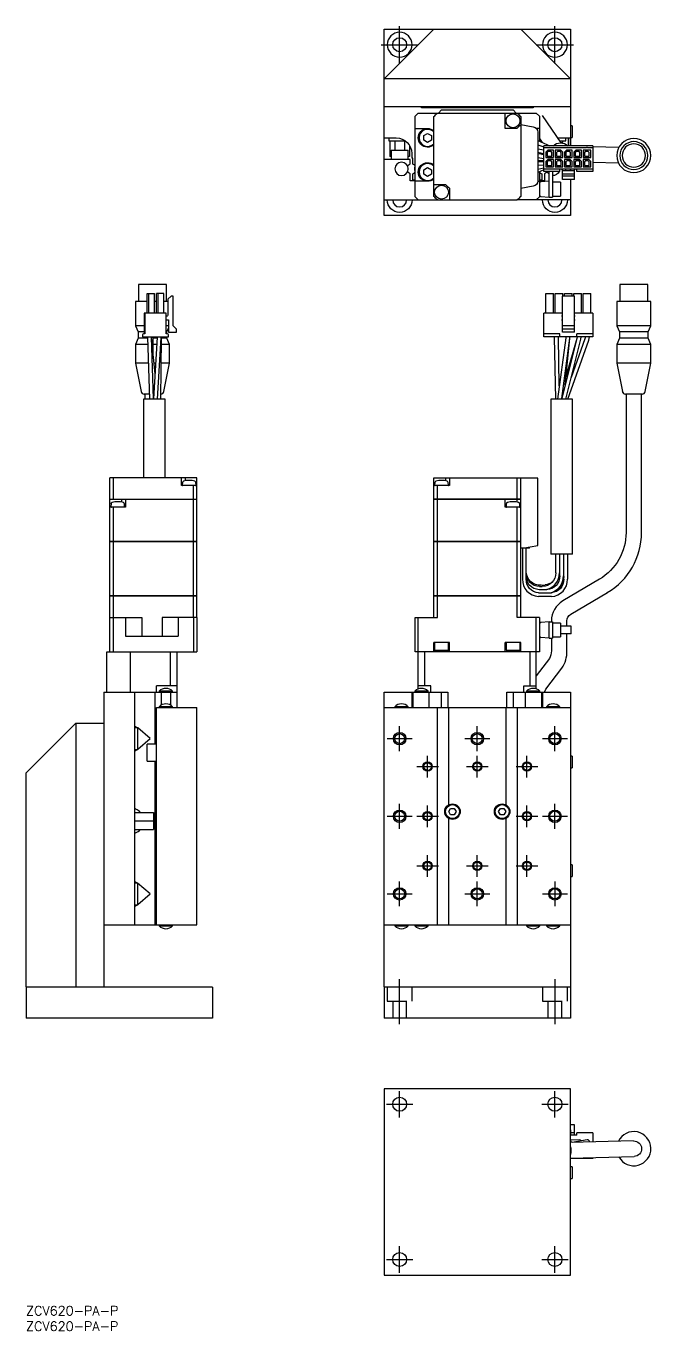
# Model space of a CAD drawing. Extents: x 0 to 467, y -8 to 412.
# Drawn here: x 0 to 201.2, y -8 to 412.3 of the extents above; entities that cross this region are included whole.
import ezdxf

# ---------------------------------------------------------------- set-up
doc = ezdxf.new("R2010")
doc.units = 0
doc.header["$LTSCALE"] = 0.5
doc.linetypes.add('CENTER', pattern=[50.8, 31.75, -6.35, 6.35, -6.35])
doc.linetypes.add('DASHED', pattern=[19.05, 12.7, -6.35])
for name, color, linetype in [('MSM_CENTER', 1, 'CENTER'), ('MSM_CONTINUOUS', 7, 'CONTINUOUS'), ('MSM_DASHED', 4, 'DASHED'), ('MSM_NARROW', 5, 'CONTINUOUS'), ('MSM_PART_NUMBER', 7, 'CONTINUOUS')]:
    doc.layers.add(name, color=color, linetype=linetype)
doc.styles.get("Standard").update_dxf_attribs({"font": 'txt.shx', "height": 3, "bigfont": 'bigfont.shx'})

# ---------------------------------------------------------------- blocks, each defined once
blk = doc.blocks.new('*U2')
at = {"layer": 'MSM_PART_NUMBER'}
blk.add_text('ZCV620-PA-P', height=3, dxfattribs=at).set_placement((0, -3))
blk = doc.blocks.new('*U3')
at = {"layer": 'MSM_PART_NUMBER'}
blk.add_text('ZCV620-PA-P', height=3, dxfattribs=at).set_placement((0, -8))

msp = doc.modelspace()

# ---------------------------------------------------------------- linework, layer by layer
at = {"layer": 'MSM_CENTER'}
for p, q in [((120.28, 400.28), (120.28, 412.28)), ((170.28, 400.28), (170.28, 412.28)), ((114.28, 406.28), (126.28, 406.28)), ((164.28, 406.28), (176.28, 406.28)), ((120.28, 178.76), (120.28, 186.76)), ((145.28, 178.76), (145.28, 186.76)), ((170.28, 178.76), (170.28, 186.76)), ((116.28, 182.76), (124.28, 182.76)), ((141.28, 182.76), (149.28, 182.76)), ((166.28, 182.76), (174.28, 182.76)), ((129.28, 170.26), (129.28, 177.26)), ((145.28, 170.26), (145.28, 177.26)), ((161.28, 170.26), (161.28, 177.26)), ((125.78, 173.76), (132.78, 173.76)), ((141.78, 173.76), (148.78, 173.76)), ((157.78, 173.76), (164.78, 173.76)), ((120.28, 153.76), (120.28, 161.76)), ((129.28, 154.26), (129.28, 161.26)), ((161.28, 154.26), (161.28, 161.26)), ((170.28, 153.76), (170.28, 161.76)), ((116.28, 157.76), (124.28, 157.76)), ((125.78, 157.76), (132.78, 157.76)), ((157.78, 157.76), (164.78, 157.76)), ((166.28, 157.76), (174.28, 157.76)), ((129.28, 138.26), (129.28, 145.26)), ((145.28, 138.26), (145.28, 145.26)), ((161.28, 138.26), (161.28, 145.26)), ((125.78, 141.76), (132.78, 141.76)), ((141.78, 141.76), (148.78, 141.76)), ((157.78, 141.76), (164.78, 141.76)), ((120.28, 128.76), (120.28, 136.76)), ((145.28, 128.76), (145.28, 136.76)), ((170.28, 136.76), (170.28, 128.76)), ((116.28, 132.76), (124.28, 132.76)), ((141.28, 132.76), (149.28, 132.76)), ((166.28, 132.76), (174.28, 132.76)), ((120.28, 90.76), (120.28, 105.26)), ((170.28, 105.26), (170.28, 90.76)), ((120.28, 60.75), (120.28, 69.25)), ((170.28, 60.75), (170.28, 69.25)), ((116.03, 65), (124.53, 65)), ((166.03, 65), (174.53, 65)), ((120.28, 10.75), (120.28, 19.25)), ((170.28, 10.75), (170.28, 19.25)), ((116.03, 15), (124.53, 15)), ((166.03, 15), (174.53, 15))]:
    msp.add_line(p, q, dxfattribs=at)
at = {"layer": 'MSM_CONTINUOUS'}
for p, q in [((115.28, 395.28), (131.28, 411.28)), ((115.28, 351.28), (115.28, 411.28)), ((115.28, 411.28), (175.28, 411.28)), ((159.28, 411.28), (175.28, 395.28)), ((175.28, 411.28), (175.28, 373.75)), ((175.28, 395.28), (115.28, 395.28)), ((175.28, 386.28), (115.28, 386.28)), ((126.28, 384.28), (125.28, 383.28)), ((125.28, 357.28), (125.28, 383.28)), ((126.28, 384.28), (132.43, 384.28)), ((127.28, 385.98), (127.28, 386.28)), ((163.28, 385.98), (127.28, 385.98)), ((131.28, 357.43), (131.28, 383.12)), ((132.43, 384.28), (158.12, 384.28)), ((133.78, 385.28), (132.78, 384.28)), ((133.78, 385.28), (156.78, 385.28)), ((154.28, 379.28), (154.28, 384.28)), ((157.78, 384.28), (156.78, 385.28)), ((158.12, 384.28), (164.28, 384.28)), ((159.28, 383.12), (159.28, 357.43)), ((163.28, 386.28), (163.28, 385.98)), ((165.28, 383.28), (164.28, 384.28)), ((165.28, 383.28), (165.28, 375.17)), ((172.3, 374.67), (166.24, 383.49)), ((125.28, 379.28), (129.28, 379.28)), ((158.03, 379.28), (154.28, 379.28)), ((159.28, 380.58), (163.29, 379.87)), ((165.28, 379.28), (164.34, 379.28)), ((175.78, 380.18), (175.28, 380.18)), ((175.78, 380.18), (175.78, 376.38)), ((115.28, 376.28), (119.18, 376.28)), ((116.78, 376.28), (116.78, 375.28)), ((116.78, 375.28), (122.18, 375.28)), ((117.1, 375.28), (117.1, 370.28)), ((118.69, 375.28), (118.69, 372.28)), ((121.86, 375.28), (121.86, 372.28)), ((128.03, 377), (129.28, 377.72)), ((128.03, 375.56), (128.03, 377)), ((129.28, 374.83), (128.03, 375.56)), ((129.28, 377.72), (130.53, 377)), ((130.53, 375.56), (129.28, 374.83)), ((130.53, 377), (130.53, 375.56)), ((164.78, 378.1), (164.78, 362.46)), ((164.78, 375.38), (168.63, 373.75)), ((164.79, 374.07), (165.41, 373.81)), ((165.28, 376.06), (166.14, 374.8)), ((171.38, 376.28), (175.28, 376.28)), ((171.88, 375.28), (173.78, 375.28)), ((172.23, 374.78), (172.78, 374.78)), ((172.78, 374.78), (172.78, 375.28)), ((173.78, 375.28), (173.78, 376.28)), ((174.68, 373.75), (174.68, 376.28)), ((175.18, 376.28), (175.18, 373.75)), ((175.28, 376.38), (175.78, 376.38)), ((117.53, 370.28), (117.1, 370.28)), ((117.53, 372.28), (123.03, 372.28)), ((117.53, 372.28), (117.53, 369.28)), ((123.03, 369.28), (123.03, 372.28)), ((123.45, 370.28), (123.03, 370.28)), ((123.45, 373.87), (123.45, 370.28)), ((124.18, 371.28), (124.18, 369.78)), ((164.75, 372.76), (166.68, 372.39)), ((164.78, 374.01), (166.68, 373.4)), ((166.68, 371.17), (164.78, 371.53)), ((166.68, 370.88), (164.78, 371.15)), ((164.78, 369.94), (166.68, 369.67)), ((165.28, 373.87), (165.28, 373.85)), ((165.28, 371.44), (165.28, 371.08)), ((166.03, 370.97), (166.68, 371.03)), ((166.38, 371), (166.38, 371.23)), ((182.53, 373.75), (166.68, 373.75)), ((166.68, 365.47), (166.68, 373.75)), ((180.45, 373.04), (166.68, 373.04)), ((168, 372.31), (167.4, 371.71)), ((167.4, 371.71), (167.4, 369.91)), ((167.4, 369.91), (169.8, 369.91)), ((168.06, 371.86), (167.81, 371.61)), ((167.81, 371.61), (167.81, 370.36)), ((167.81, 370.36), (169.28, 370.36)), ((169.8, 372.31), (168, 372.31)), ((169.03, 371.86), (168.06, 371.86)), ((169.28, 371.61), (169.03, 371.86)), ((169.28, 370.36), (169.28, 371.61)), ((169.8, 369.91), (169.8, 372.31)), ((170.4, 372.31), (170.4, 369.91)), ((172.2, 372.31), (170.4, 372.31)), ((170.4, 369.91), (172.8, 369.91)), ((171.06, 371.86), (170.81, 371.61)), ((170.81, 371.61), (170.81, 370.36)), ((170.81, 370.36), (172.28, 370.36)), ((172.03, 371.86), (171.06, 371.86)), ((172.28, 371.61), (172.03, 371.86)), ((172.2, 372.31), (172.8, 371.71)), ((172.28, 370.36), (172.28, 371.61)), ((172.8, 369.91), (172.8, 371.71)), ((174, 372.31), (173.4, 371.71)), ((173.4, 371.71), (173.4, 369.91)), ((173.4, 369.91), (175.8, 369.91)), ((174.06, 371.86), (173.81, 371.61)), ((173.81, 371.61), (173.81, 370.36)), ((173.81, 370.36), (175.28, 370.36)), ((175.8, 372.31), (174, 372.31)), ((175.03, 371.86), (174.06, 371.86)), ((175.28, 371.61), (175.03, 371.86)), ((175.28, 370.36), (175.28, 371.61)), ((175.8, 369.91), (175.8, 372.31)), ((177, 372.31), (176.4, 371.71)), ((176.4, 371.71), (176.4, 369.91)), ((176.4, 369.91), (178.8, 369.91)), ((177.06, 371.86), (176.81, 371.61)), ((176.81, 371.61), (176.81, 370.36)), ((176.81, 370.36), (178.28, 370.36)), ((178.8, 372.31), (177, 372.31)), ((178.03, 371.86), (177.06, 371.86)), ((178.28, 371.61), (178.03, 371.86)), ((178.28, 370.36), (178.28, 371.61)), ((178.8, 369.91), (178.8, 372.31)), ((179.4, 372.31), (179.4, 369.91)), ((181.8, 372.31), (179.4, 372.31)), ((179.4, 369.91), (181.8, 369.91)), ((180.06, 371.86), (179.81, 371.61)), ((179.81, 371.61), (179.81, 370.36)), ((179.81, 370.36), (181.28, 370.36)), ((181.03, 371.86), (180.06, 371.86)), ((180.45, 373.04), (180.45, 373.14)), ((180.75, 373.14), (180.75, 373.04)), ((182.53, 373.04), (180.75, 373.04)), ((181.28, 371.61), (181.03, 371.86)), ((181.28, 370.36), (181.28, 371.61)), ((181.8, 369.91), (181.8, 372.31)), ((182.53, 373.75), (182.53, 365.47)), ((190.84, 373.21), (182.53, 373.42)), ((123.68, 369.28), (115.28, 369.28)), ((123.32, 367.68), (123.68, 367.89)), ((123.68, 367.89), (123.68, 369.28)), ((124.48, 369.78), (124.18, 369.78)), ((124.48, 367.81), (124.48, 369.78)), ((128.03, 366), (129.28, 366.72)), ((128.03, 364.56), (128.03, 366)), ((129.28, 366.72), (130.53, 366)), ((130.53, 366), (130.53, 364.56)), ((166.68, 368.91), (164.78, 368.87)), ((164.78, 368.55), (166.68, 368.7)), ((166.68, 366.52), (164.78, 366.11)), ((166.68, 365.98), (164.78, 365.17)), ((166.68, 367.5), (164.79, 367.34)), ((165.28, 368.59), (165.28, 368.88)), ((182.53, 366.18), (166.68, 366.18)), ((167.4, 368.71), (168, 369.31)), ((167.4, 368.71), (167.4, 366.91)), ((167.4, 366.91), (169.8, 366.91)), ((168.06, 368.86), (167.81, 368.61)), ((167.81, 368.61), (167.81, 367.36)), ((167.81, 367.36), (169.28, 367.36)), ((169.8, 369.31), (168, 369.31)), ((169.03, 368.86), (168.06, 368.86)), ((169.28, 368.61), (169.03, 368.86)), ((169.28, 367.36), (169.28, 368.61)), ((169.8, 366.91), (169.8, 369.31)), ((170.4, 369.31), (170.4, 366.91)), ((172.2, 369.31), (170.4, 369.31)), ((170.4, 366.91), (172.8, 366.91)), ((171.06, 368.86), (170.81, 368.61)), ((170.81, 368.61), (170.81, 367.36)), ((170.81, 367.36), (172.28, 367.36)), ((172.03, 368.86), (171.06, 368.86)), ((171.87, 365.47), (171.87, 366.18)), ((172.28, 368.61), (172.03, 368.86)), ((172.8, 368.71), (172.2, 369.31)), ((172.28, 367.36), (172.28, 368.61)), ((172.67, 362.9), (172.67, 365.93)), ((172.8, 366.91), (172.8, 368.71)), ((173.4, 369.31), (173.4, 366.91)), ((175.2, 369.31), (173.4, 369.31)), ((173.4, 366.91), (175.8, 366.91)), ((173.77, 365.62), (173.77, 366.18)), ((174.06, 368.86), (173.81, 368.61)), ((173.81, 368.61), (173.81, 367.36)), ((173.81, 367.36), (175.28, 367.36)), ((175.03, 368.86), (174.06, 368.86)), ((175.28, 368.61), (175.03, 368.86)), ((175.8, 368.71), (175.2, 369.31)), ((175.28, 367.36), (175.28, 368.61)), ((175.28, 365.62), (175.28, 366.18)), ((175.42, 365.62), (175.42, 366.18)), ((175.8, 366.91), (175.8, 368.71)), ((176.4, 369.31), (176.4, 366.91)), ((178.2, 369.31), (176.4, 369.31)), ((176.4, 366.91), (178.8, 366.91)), ((176.53, 362.9), (176.53, 365.93)), ((177.06, 368.86), (176.81, 368.61)), ((176.81, 368.61), (176.81, 367.36)), ((176.81, 367.36), (178.28, 367.36)), ((178.03, 368.86), (177.06, 368.86)), ((177.33, 365.47), (177.33, 366.18)), ((178.28, 368.61), (178.03, 368.86)), ((178.8, 368.71), (178.2, 369.31)), ((178.28, 367.36), (178.28, 368.61)), ((178.8, 366.91), (178.8, 368.71)), ((179.4, 369.31), (179.4, 366.91)), ((181.2, 369.31), (179.4, 369.31)), ((179.4, 366.91), (181.8, 366.91)), ((180.06, 368.86), (179.81, 368.61)), ((179.81, 368.61), (179.81, 367.36)), ((179.81, 367.36), (181.28, 367.36)), ((181.03, 368.86), (180.06, 368.86)), ((181.28, 368.61), (181.03, 368.86)), ((181.8, 368.71), (181.2, 369.31)), ((181.28, 367.36), (181.28, 368.61)), ((181.8, 366.91), (181.8, 368.71)), ((182.53, 368.42), (190.71, 368.21)), ((123.68, 364.67), (123.32, 364.88)), ((123.68, 362.48), (123.68, 364.67)), ((125.28, 362.48), (123.68, 362.48)), ((124.48, 362.78), (124.48, 364.74)), ((124.48, 362.78), (125.28, 362.78)), ((129.28, 362.28), (125.28, 362.28)), ((129.28, 363.83), (128.03, 364.56)), ((130.53, 364.56), (129.28, 363.83)), ((164.77, 362.28), (165.28, 362.28)), ((165.28, 365.39), (165.28, 357.28)), ((165.28, 362.78), (166.08, 362.78)), ((166.88, 362.48), (165.28, 362.48)), ((168.38, 362.38), (165.73, 362.15)), ((166.08, 364.74), (166.08, 362.78)), ((171.87, 365.47), (166.68, 365.47)), ((167.24, 364.88), (166.88, 364.67)), ((166.88, 364.67), (166.88, 362.48)), ((168.38, 357.18), (168.38, 365.47)), ((169.48, 365.47), (169.48, 357.18)), ((172.08, 362.03), (169.48, 362.03)), ((172.08, 362.03), (172.08, 357.53)), ((176.53, 365.62), (172.67, 365.62)), ((176.53, 364.62), (172.67, 364.62)), ((176.53, 363.92), (172.67, 363.92)), ((176.53, 362.9), (172.67, 362.9)), ((175.28, 362.9), (175.28, 351.28)), ((182.53, 365.47), (177.33, 365.47)), ((125.28, 357.28), (126.28, 356.28)), ((131.28, 361.28), (135.03, 361.28)), ((136.28, 360.03), (136.28, 356.28)), ((163.29, 360.69), (159.28, 359.98)), ((164.28, 356.28), (165.28, 357.28)), ((165.73, 357.41), (168.38, 357.18)), ((169.48, 357.53), (172.08, 357.53)), ((115.28, 356.28), (158.12, 356.28)), ((175.28, 356.28), (158.12, 356.28)), ((168.38, 357.18), (169.48, 357.18)), ((175.28, 351.28), (115.28, 351.28)), ((45.2, 329.06), (36.2, 329.06)), ((36.2, 329.06), (36.2, 323.56)), ((45.2, 323.56), (45.2, 329.06)), ((200.18, 329.06), (191.18, 329.06)), ((191.18, 329.06), (191.18, 323.56)), ((200.18, 323.56), (200.18, 329.06)), ((38.97, 319.81), (38.97, 326.16)), ((38.97, 326.16), (41.37, 326.16)), ((39.57, 319.81), (39.57, 326.16)), ((41.37, 319.81), (41.37, 326.16)), ((41.97, 319.81), (41.97, 326.16)), ((44.37, 326.16), (41.97, 326.16)), ((42.57, 319.81), (42.57, 326.16)), ((44.37, 319.81), (44.37, 326.16)), ((46.66, 325.27), (45.66, 324.27)), ((45.66, 324.27), (45.66, 319.14)), ((47.36, 325.27), (46.66, 325.27)), ((47.36, 315.73), (47.36, 325.27)), ((167.4, 319.81), (167.4, 326.16)), ((167.4, 326.16), (169.8, 326.16)), ((169.8, 319.81), (169.8, 326.16)), ((170.4, 319.81), (170.4, 326.16)), ((170.4, 326.16), (172.8, 326.16)), ((176.53, 325.27), (172.67, 325.27)), ((172.67, 315.73), (172.67, 325.27)), ((172.8, 325.27), (172.8, 326.16)), ((173.4, 325.27), (173.4, 326.16)), ((173.4, 326.16), (175.8, 326.16)), ((175.8, 325.27), (175.8, 326.16)), ((176.4, 325.27), (176.4, 326.16)), ((176.4, 326.16), (178.8, 326.16)), ((176.53, 315.73), (176.53, 325.27)), ((178.8, 319.81), (178.8, 326.16)), ((179.4, 319.81), (179.4, 326.16)), ((179.4, 326.16), (181.8, 326.16)), ((181.8, 319.81), (181.8, 326.16)), ((38.97, 323.56), (35.2, 323.56)), ((35.2, 323.56), (35.2, 315.76)), ((45.1, 319.81), (37.99, 319.81)), ((37.99, 319.81), (37.99, 313.18)), ((38.24, 319.81), (38.24, 313.18)), ((41.97, 323.56), (41.37, 323.56)), ((45.66, 323.56), (44.37, 323.56)), ((45.1, 313.18), (45.1, 319.81)), ((166.68, 312.16), (166.68, 319.81)), ((172.67, 319.81), (166.68, 319.81)), ((182.53, 319.81), (176.53, 319.81)), ((182.53, 319.81), (182.53, 312.16)), ((201.18, 323.56), (190.18, 323.56)), ((190.18, 323.56), (190.18, 315.76)), ((201.18, 315.76), (201.18, 323.56)), ((37.99, 315.76), (35.2, 315.76)), ((35.2, 315.76), (36.05, 313.76)), ((45.38, 318.86), (45.1, 318.86)), ((45.1, 317.71), (45.7, 317.71)), ((45.85, 315.76), (45.1, 315.76)), ((45.85, 317.56), (45.85, 313.71)), ((48.38, 314.71), (47.36, 315.73)), ((172.67, 318.86), (172.42, 318.86)), ((172.42, 317.71), (172.67, 317.71)), ((176.53, 315.73), (172.67, 315.73)), ((172.67, 314.71), (172.67, 315.73)), ((176.78, 318.86), (176.53, 318.86)), ((176.53, 317.71), (176.78, 317.71)), ((176.53, 314.71), (176.53, 315.73)), ((201.18, 315.76), (190.18, 315.76)), ((190.18, 315.76), (191.03, 313.76)), ((200.33, 313.76), (201.18, 315.76)), ((36.05, 311.76), (35.2, 309.76)), ((37.99, 313.76), (36.05, 313.76)), ((36.05, 313.76), (36.05, 311.76)), ((39.06, 311.76), (36.05, 311.76)), ((37.53, 312.88), (37.53, 312.16)), ((37.53, 312.16), (45.81, 312.16)), ((38.24, 313.18), (37.83, 313.18)), ((39.05, 312.16), (39.06, 312.04)), ((39.06, 312.04), (39.7, 292.16)), ((40.35, 312.09), (40.35, 312.16)), ((41, 292.18), (40.35, 312.09)), ((40.38, 311.88), (40.36, 312.16)), ((41.51, 300.31), (40.38, 311.88)), ((40.86, 311.49), (40.85, 312.16)), ((42.22, 311.76), (40.85, 311.76)), ((40.89, 306.64), (40.86, 311.49)), ((42.24, 312.04), (41, 292.18)), ((42.23, 312.04), (42.2, 311.38)), ((42.24, 312.16), (42.23, 312.04)), ((42.25, 312.16), (42.24, 312.04)), ((42.3, 292.16), (43.54, 311.96)), ((43.4, 292.16), (43.55, 311.83)), ((45.35, 311.76), (43.52, 311.76)), ((43.54, 311.96), (43.55, 312.16)), ((43.55, 311.83), (43.55, 312.16)), ((45.35, 313.76), (45.1, 313.76)), ((45.51, 313.18), (45.1, 313.18)), ((45.35, 313.76), (45.85, 314.94)), ((45.35, 313.18), (45.35, 313.76)), ((45.35, 311.76), (45.35, 312.16)), ((46.2, 309.76), (45.35, 311.76)), ((45.81, 312.16), (45.81, 312.88)), ((45.85, 313.71), (48.38, 313.71)), ((48.38, 313.71), (48.38, 314.71)), ((171.87, 313.18), (166.68, 313.18)), ((182.53, 312.16), (166.68, 312.16)), ((170.08, 312.16), (170.08, 311.98)), ((170.08, 312.16), (170.08, 312.05)), ((170.08, 312.05), (170.48, 292.16)), ((173.74, 311.92), (171.12, 292.16)), ((171.38, 312.01), (171.38, 312.16)), ((171.69, 296.46), (171.38, 312.01)), ((171.87, 312.16), (171.87, 313.18)), ((172.46, 292.38), (175.03, 311.75)), ((177.34, 311.72), (172.46, 292.38)), ((176.53, 314.71), (172.67, 314.71)), ((172.67, 313.71), (172.67, 314.71)), ((176.53, 313.71), (172.67, 313.71)), ((173.52, 296.58), (175.04, 311.75)), ((173.76, 312.16), (173.74, 311.92)), ((173.75, 292.16), (178.6, 311.4)), ((177.31, 311.67), (173.8, 299.34)), ((174.42, 292.16), (181.15, 311.13)), ((175.03, 311.75), (175.07, 312.16)), ((175.04, 311.75), (175.07, 312.16)), ((179.92, 311.56), (175.5, 299.09)), ((176.53, 313.71), (176.53, 314.71)), ((177.42, 312.16), (177.31, 311.67)), ((182.53, 313.18), (177.33, 313.18)), ((177.33, 312.16), (177.33, 313.18)), ((177.43, 312.16), (177.34, 311.72)), ((178.6, 311.4), (178.74, 312.17)), ((180.09, 312.16), (179.92, 311.56)), ((181.15, 311.13), (181.41, 312.17)), ((181.15, 311.12), (181.41, 312.16)), ((191.03, 311.76), (190.18, 309.76)), ((200.33, 313.76), (191.03, 313.76)), ((191.03, 313.76), (191.03, 311.76)), ((200.33, 311.76), (191.03, 311.76)), ((200.33, 311.76), (200.33, 313.76)), ((201.18, 309.76), (200.33, 311.76)), ((39.13, 309.76), (35.2, 309.76)), ((35.2, 309.76), (35.2, 303.76)), ((42.1, 309.76), (40.87, 309.76)), ((46.2, 309.76), (43.53, 309.76)), ((46.2, 303.76), (46.2, 309.76)), ((201.18, 309.76), (190.18, 309.76)), ((190.18, 309.76), (190.18, 303.76)), ((201.18, 303.76), (201.18, 309.76)), ((39.32, 303.76), (35.2, 303.76)), ((35.2, 303.76), (37.01, 294.57)), ((41.72, 303.76), (41.17, 303.76)), ((46.2, 303.76), (43.49, 303.76)), ((44.39, 294.57), (46.2, 303.76)), ((201.18, 303.76), (190.18, 303.76)), ((190.18, 303.76), (191.98, 294.57)), ((199.37, 294.57), (201.18, 303.76)), ((44.77, 292.16), (37.77, 292.16)), ((37.77, 292.16), (37.77, 266.76)), ((39.65, 293.76), (37.99, 293.76)), ((38.2, 293.76), (38.2, 292.16)), ((43.41, 293.76), (43.41, 293.76)), ((44.77, 266.76), (44.77, 292.16)), ((175.93, 292.16), (168.93, 292.16)), ((168.93, 292.16), (168.93, 242.16)), ((172.46, 292.38), (172.42, 292.16)), ((175.93, 242.16), (175.93, 292.16)), ((198.39, 293.76), (192.96, 293.76)), ((193.18, 293.76), (193.18, 249.15)), ((198.18, 249.15), (198.18, 293.76)), ((27, 259.87), (27, 266.76)), ((55, 266.76), (27, 266.76)), ((28.15, 259.87), (28.15, 266.76)), ((50, 264.26), (50, 266.76)), ((50.34, 265.24), (50.27, 264.47)), ((51.25, 266.76), (51.25, 265.82)), ((54.73, 264.47), (54.66, 265.24)), ((55, 259.87), (55, 266.76)), ((131.28, 259.87), (131.28, 266.76)), ((131.28, 266.76), (159.28, 266.76)), ((131.61, 265.24), (131.55, 264.47)), ((135.03, 266.76), (135.03, 265.82)), ((136.01, 264.47), (135.94, 265.24)), ((136.28, 266.76), (136.28, 264.26)), ((158.12, 259.87), (158.12, 266.76)), ((159.28, 228.76), (159.28, 266.76)), ((164.78, 266.66), (159.28, 266.66)), ((164.78, 245.02), (164.78, 266.66)), ((55, 264.26), (50, 264.26)), ((53.85, 259.87), (53.85, 264.26)), ((136.28, 264.26), (131.28, 264.26)), ((132.43, 259.87), (132.43, 264.26)), ((27, 259.87), (55, 259.87)), ((27, 246.26), (27, 259.86)), ((27, 259.86), (55, 259.86)), ((32, 257.36), (27, 257.36)), ((27.01, 259.86), (27.01, 259.87)), ((27.34, 258.35), (27.27, 257.58)), ((28.15, 246.26), (28.15, 257.36)), ((28.16, 259.86), (28.16, 259.87)), ((30.75, 259.86), (30.75, 258.93)), ((31.73, 257.58), (31.66, 258.35)), ((32, 259.86), (32, 257.36)), ((53.84, 259.86), (53.84, 259.87)), ((53.85, 246.26), (53.85, 259.86)), ((54.99, 259.86), (54.99, 259.87)), ((55, 246.26), (55, 259.86)), ((131.28, 259.87), (159.28, 259.87)), ((131.28, 246.26), (131.28, 259.86)), ((159.28, 259.86), (131.28, 259.86)), ((131.29, 259.86), (131.29, 259.87)), ((132.43, 259.86), (132.43, 259.87)), ((132.43, 246.26), (132.43, 259.86)), ((154.28, 257.36), (154.28, 259.86)), ((159.28, 257.36), (154.28, 257.36)), ((154.61, 258.35), (154.55, 257.58)), ((158.03, 259.86), (158.03, 258.93)), ((158.12, 259.86), (158.12, 259.87)), ((158.12, 246.26), (158.12, 257.36)), ((159.01, 257.58), (158.94, 258.35)), ((159.27, 259.86), (159.27, 259.87)), ((27, 246.26), (55, 246.26)), ((27, 228.76), (27, 246.25)), ((55, 246.25), (27, 246.25)), ((27.01, 246.26), (27.01, 246.25)), ((28.15, 228.76), (28.15, 246.25)), ((28.16, 246.26), (28.16, 246.25)), ((53.84, 246.26), (53.84, 246.25)), ((53.85, 228.76), (53.85, 246.25)), ((54.99, 246.26), (54.99, 246.25)), ((55, 228.76), (55, 246.25)), ((131.28, 246.26), (159.28, 246.26)), ((131.28, 228.76), (131.28, 246.25)), ((159.28, 246.25), (131.28, 246.25)), ((131.29, 246.26), (131.29, 246.25)), ((132.43, 246.26), (132.43, 246.25)), ((132.43, 228.76), (132.43, 246.25)), ((158.12, 246.26), (158.12, 246.25)), ((158.12, 228.76), (158.12, 246.25)), ((159.27, 246.26), (159.27, 246.25)), ((162.08, 244.16), (159.28, 244.16)), ((159.83, 244.16), (159.83, 234.16)), ((159.88, 244.16), (164.78, 245.02)), ((161.03, 235.16), (161.03, 244.16)), ((162.08, 244.16), (162.08, 244.55)), ((175.93, 242.16), (168.93, 242.16)), ((170.53, 236.16), (170.53, 242.16)), ((171.73, 242.16), (171.73, 235.16)), ((171.83, 235.16), (171.83, 242.16)), ((173.03, 242.16), (173.03, 235.16)), ((173.13, 234.16), (173.13, 242.16)), ((174.33, 242.16), (174.33, 234.16)), ((171.67, 234.45), (171.83, 235.66)), ((161.03, 234.16), (161.02, 235.04)), ((165.34, 231.76), (166.22, 231.76)), ((165.79, 232.24), (167.18, 232.36)), ((171.73, 235.16), (171.67, 234.45)), ((171.67, 234.45), (171.67, 234.42)), ((171.67, 234.42), (171.67, 234.45)), ((184.6, 234.1), (172.82, 227.11)), ((27, 228.76), (55, 228.76)), ((55, 228.75), (27, 228.75)), ((27, 221.76), (27, 228.75)), ((27.01, 228.76), (27.01, 228.75)), ((28.15, 221.76), (28.15, 228.75)), ((28.16, 228.76), (28.16, 228.75)), ((53.84, 228.76), (53.84, 228.75)), ((53.85, 221.76), (53.85, 228.75)), ((54.99, 228.76), (54.99, 228.75)), ((55, 221.76), (55, 228.75)), ((131.28, 228.76), (159.28, 228.76)), ((131.28, 221.76), (131.28, 228.75)), ((159.28, 228.75), (131.28, 228.75)), ((131.29, 228.76), (131.29, 228.75)), ((132.43, 228.76), (132.43, 228.75)), ((132.43, 221.76), (132.43, 228.75)), ((158.12, 228.76), (158.12, 228.75)), ((158.12, 221.76), (158.12, 228.75)), ((159.27, 228.76), (159.27, 228.75)), ((159.28, 221.76), (159.28, 228.75)), ((165.03, 229.76), (169.12, 229.76)), ((169.12, 228.56), (165.03, 228.56)), ((165.19, 230.76), (167.67, 230.76)), ((169.12, 229.77), (169.09, 229.76)), ((175.37, 222.81), (187.15, 229.8)), ((27, 210.76), (27, 221.76)), ((27, 221.76), (37.24, 221.76)), ((28, 221.76), (28, 210.76)), ((32, 221.76), (32, 215.76)), ((37.24, 221.76), (37.24, 215.76)), ((43.76, 221.76), (43.76, 215.76)), ((55, 221.76), (43.76, 221.76)), ((49, 221.76), (49, 215.76)), ((54, 210.76), (54, 221.76)), ((55, 221.76), (55, 210.76)), ((125.28, 210.76), (125.28, 221.76)), ((125.28, 221.76), (132.43, 221.76)), ((126.28, 198.79), (126.28, 221.76)), ((165.28, 221.76), (158.12, 221.76)), ((164.28, 198.79), (164.28, 221.76)), ((165.28, 221.76), (165.28, 210.76)), ((168.38, 220.36), (165.73, 220.13)), ((168.38, 215.16), (168.38, 220.36)), ((168.38, 220.36), (169.48, 220.36)), ((169.15, 220.66), (169.15, 220.36)), ((169.48, 220.36), (169.48, 215.16)), ((172.08, 220.01), (169.48, 220.01)), ((172.08, 220.01), (172.08, 215.51)), ((175.55, 219.01), (172.08, 219.01)), ((174.15, 219.01), (174.15, 220.66)), ((175.55, 216.51), (175.55, 219.01)), ((32, 215.76), (49, 215.76)), ((168.38, 215.16), (165.73, 215.39)), ((168.38, 215.16), (169.48, 215.16)), ((169.15, 215.16), (169.15, 211.03)), ((169.48, 215.51), (172.08, 215.51)), ((175.55, 216.51), (172.08, 216.51)), ((174.15, 211.03), (174.15, 216.51)), ((26, 197.76), (26, 210.76)), ((26, 210.76), (55, 210.76)), ((33.5, 210.76), (33.5, 197.76)), ((46.5, 199.76), (46.5, 210.76)), ((48.5, 210.76), (48.5, 192.76)), ((165.28, 210.76), (125.28, 210.76)), ((128.28, 210.76), (128.28, 199.76)), ((136.28, 213.76), (131.28, 213.76)), ((131.28, 210.76), (131.28, 213.76)), ((131.53, 213.76), (131.53, 211.26)), ((131.53, 211.26), (136.03, 211.26)), ((136.03, 211.26), (136.03, 213.76)), ((136.28, 210.76), (136.28, 213.76)), ((159.28, 213.76), (154.28, 213.76)), ((154.28, 210.76), (154.28, 213.76)), ((154.53, 213.76), (154.53, 211.26)), ((154.53, 211.26), (159.03, 211.26)), ((159.03, 211.26), (159.03, 213.76)), ((159.28, 210.76), (159.28, 213.76)), ((162.28, 199.76), (162.28, 210.76)), ((168.51, 208.53), (164.28, 203)), ((167.31, 198.74), (172.48, 205.49)), ((25, 197.76), (25, 102.76)), ((25, 197.76), (48.5, 197.76)), ((35, 122.76), (35, 197.76)), ((41.5, 197.76), (41.5, 181.01)), ((42, 197.76), (42, 199.76)), ((48.5, 199.76), (42, 199.76)), ((47.15, 198.05), (42.85, 198.05)), ((42.85, 198.05), (42.85, 197.76)), ((43.46, 197.76), (43.46, 193.54)), ((46.54, 197.76), (46.54, 193.54)), ((47.15, 197.76), (47.15, 198.05)), ((115.28, 102.86), (115.28, 197.76)), ((115.28, 197.76), (135.78, 197.76)), ((124.18, 197.76), (124.18, 192.76)), ((124.48, 197.76), (124.48, 192.76)), ((129.43, 198.05), (125.13, 198.05)), ((125.13, 198.05), (125.13, 197.76)), ((130.28, 199.76), (126.28, 199.76)), ((129.43, 197.76), (129.43, 198.05)), ((129.78, 192.76), (129.78, 197.76)), ((130.28, 197.76), (130.28, 199.76)), ((133.78, 192.76), (133.78, 197.76)), ((135.78, 197.76), (135.78, 192.76)), ((154.78, 197.76), (175.28, 197.76)), ((154.78, 192.76), (154.78, 197.76)), ((156.78, 197.76), (156.78, 192.76)), ((160.28, 197.76), (160.28, 199.76)), ((160.28, 199.76), (164.28, 199.76)), ((160.78, 192.76), (160.78, 197.76)), ((165.43, 198.05), (161.13, 198.05)), ((161.13, 198.05), (161.13, 197.76)), ((165.43, 197.76), (165.43, 198.05)), ((166.08, 192.76), (166.08, 197.76)), ((166.38, 192.76), (166.38, 197.76)), ((166.87, 197.76), (167.31, 198.74)), ((175.28, 197.76), (175.28, 102.86)), ((42, 192.76), (55, 192.76)), ((42, 122.76), (42, 192.76)), ((47.15, 193.05), (42.85, 193.05)), ((42.85, 193.05), (42.85, 192.76)), ((47.15, 192.76), (47.15, 193.05)), ((55, 122.76), (55, 192.76)), ((115.28, 192.76), (175.28, 192.76)), ((123.03, 193.05), (118.73, 193.05)), ((118.73, 193.05), (118.73, 192.76)), ((123.03, 192.76), (123.03, 193.05)), ((132.48, 122.76), (132.48, 192.76)), ((136.08, 161.45), (136.08, 192.76)), ((154.48, 192.76), (154.48, 161.45)), ((158.08, 192.76), (158.08, 122.76)), ((171.83, 193.05), (167.53, 193.05)), ((167.53, 193.05), (167.53, 192.76)), ((171.83, 192.76), (171.83, 193.05)), ((16, 187.76), (0, 171.76)), ((16, 187.76), (16, 102.86)), ((16, 187.76), (25, 187.76)), ((35.12, 186.66), (35, 186.5)), ((36, 186.26), (35, 186.26)), ((35.87, 186.26), (35.12, 186.66)), ((40, 182.76), (35.95, 186.2)), ((36, 179.26), (36, 186.26)), ((36, 179.35), (40, 182.76)), ((39, 175.51), (39, 181.01)), ((42, 181.01), (39, 181.01)), ((35, 179.26), (36, 179.26)), ((35, 179.02), (35.12, 178.86)), ((35.12, 178.86), (35.87, 179.26)), ((175.78, 177.16), (175.28, 177.16)), ((175.78, 177.16), (175.78, 173.36)), ((39, 175.51), (42, 175.51)), ((41.5, 175.51), (41.5, 122.76)), ((175.28, 173.36), (175.78, 173.36)), ((0, 102.86), (0, 171.76)), ((35.12, 160.16), (35, 160)), ((35.22, 160.14), (35.12, 160.16)), ((35.35, 160.09), (35.22, 160.14)), ((136.12, 159.26), (136.7, 160.26)), ((136.7, 160.26), (137.85, 160.26)), ((137.85, 160.26), (138.43, 159.26)), ((152.12, 159.26), (152.7, 160.26)), ((152.7, 160.26), (153.85, 160.26)), ((153.85, 160.26), (154.43, 159.26)), ((35, 159.01), (41, 159.01)), ((35, 156.26), (41, 156.26)), ((41, 159.01), (41, 153.51)), ((136.08, 122.76), (136.08, 157.07)), ((136.7, 158.26), (136.12, 159.26)), ((137.85, 158.26), (136.7, 158.26)), ((138.43, 159.26), (137.85, 158.26)), ((152.7, 158.26), (152.12, 159.26)), ((153.85, 158.26), (152.7, 158.26)), ((154.43, 159.26), (153.85, 158.26)), ((154.48, 157.07), (154.48, 122.76)), ((35, 153.51), (41, 153.51)), ((35, 152.52), (35.12, 152.36)), ((35.12, 152.36), (35.26, 152.39)), ((175.78, 142.16), (175.28, 142.16)), ((175.78, 142.16), (175.78, 138.36)), ((35.12, 136.66), (35, 136.5)), ((36, 136.26), (35, 136.26)), ((35.87, 136.26), (35.12, 136.66)), ((40, 132.76), (35.92, 136.22)), ((36, 129.26), (36, 136.26)), ((175.28, 138.36), (175.78, 138.36)), ((36, 129.35), (40, 132.76)), ((35, 129.26), (36, 129.26)), ((35, 129.02), (35.12, 128.86)), ((35.12, 128.86), (35.87, 129.26)), ((25, 122.76), (55, 122.76)), ((42.85, 122.76), (42.85, 122.47)), ((42.85, 122.47), (47.15, 122.47)), ((47.15, 122.47), (47.15, 122.76)), ((115.28, 122.76), (175.28, 122.76)), ((118.73, 122.76), (118.73, 122.47)), ((118.73, 122.47), (123.03, 122.47)), ((123.03, 122.47), (123.03, 122.76)), ((125.13, 122.76), (125.13, 122.47)), ((125.13, 122.47), (129.43, 122.47)), ((129.43, 122.47), (129.43, 122.76)), ((161.13, 122.76), (161.13, 122.47)), ((161.13, 122.47), (165.43, 122.47)), ((165.43, 122.47), (165.43, 122.76)), ((167.53, 122.76), (167.53, 122.47)), ((167.53, 122.47), (171.83, 122.47)), ((171.83, 122.47), (171.83, 122.76)), ((0, 102.86), (0.1, 102.76)), ((0, 102.76), (0, 92.76)), ((60, 102.76), (0, 102.76)), ((15.9, 102.76), (16, 102.86)), ((16, 102.86), (25, 102.86)), ((60, 102.76), (60, 92.76)), ((115.28, 102.86), (115.38, 102.76)), ((115.28, 102.76), (115.28, 92.76)), ((175.28, 102.76), (115.28, 102.76)), ((175.18, 102.76), (175.28, 102.86)), ((175.28, 102.76), (175.28, 92.76)), ((60, 92.76), (0, 92.76)), ((175.28, 92.76), (115.28, 92.76)), ((115.28, 70), (115.28, 10)), ((175.28, 70), (115.28, 70)), ((175.28, 10), (175.28, 70)), ((176.53, 58.38), (175.28, 58.38)), ((175.42, 56.75), (175.28, 56.75)), ((175.42, 55.66), (175.28, 55.66)), ((177.33, 55.1), (175.28, 55.1)), ((175.42, 55.1), (175.42, 56.75)), ((176.53, 55.85), (175.42, 55.85)), ((176.53, 55.35), (176.53, 58.38)), ((177.33, 55.1), (177.33, 55.81)), ((182.53, 55.81), (177.33, 55.81)), ((182.53, 55.81), (182.53, 52.86)), ((178.07, 53.55), (175.28, 53.46)), ((195.61, 53.2), (175.28, 52.66)), ((180.64, 53.53), (175.82, 52.68)), ((175.28, 47.66), (195.74, 48.2)), ((182.53, 47.53), (175.28, 47.53)), ((182.53, 47.85), (182.53, 47.53)), ((175.78, 44.9), (175.28, 44.9)), ((175.78, 44.9), (175.78, 41.1)), ((175.28, 41.1), (175.78, 41.1)), ((115.28, 10), (175.28, 10))]:
    msp.add_line(p, q, dxfattribs=at)
at = {"layer": 'MSM_CONTINUOUS', "extrusion": (0, 0, -1)}
for centre, radius in [((-120.28, 406.28), 4), ((-170.28, 406.28), 4), ((-195.68, 370.58), 5.5), ((-195.68, 370.58), 4.5), ((-195.68, 370.58), 3.75), ((-120.88, 366.28), 2.15)]:
    msp.add_circle(centre, radius, dxfattribs=at)
at = {"layer": 'MSM_CONTINUOUS'}
for centre, radius in [((120.28, 406.28), 2.25), ((170.28, 406.28), 2.25), ((156.78, 381.78), 2.23), ((133.78, 358.78), 2.23), ((120.28, 182.76), 1.62), ((145.28, 182.76), 1.62), ((170.28, 182.76), 1.62), ((129.28, 173.76), 1.23), ((145.28, 173.76), 1.23), ((161.28, 173.76), 1.23), ((137.28, 159.26), 2.5), ((137.28, 159.26), 2.25), ((153.28, 159.26), 2.5), ((153.28, 159.26), 2.25), ((120.28, 157.76), 1.62), ((129.28, 157.76), 1.23), ((161.28, 157.76), 1.23), ((170.28, 157.76), 1.62), ((129.28, 141.76), 1.23), ((145.28, 141.76), 1.23), ((161.28, 141.76), 1.23), ((120.28, 132.76), 1.62), ((145.28, 132.76), 1.62), ((170.28, 132.76), 1.62), ((120.28, 65), 2.25), ((170.28, 65), 2.25), ((120.28, 15), 2.25), ((170.28, 15), 2.25)]:
    msp.add_circle(centre, radius, dxfattribs=at)
at = {"layer": 'MSM_CONTINUOUS', "extrusion": (0, 0, -1)}
for centre, radius, start, end in [((-145.28, 370.28), 19, 42.5364, 47.4636), ((-145.28, 370.28), 19, 132.5364, 137.4626), ((-129.28, 376.28), 3, 228.1897, 131.8103), ((-145.23, 393.32), 19, 222.3336, 227.6664), ((-162.98, 378.1), 1.8, 100, 180), ((-119.18, 371.28), 5, 90, 180), ((-172.05, 371.18), 3.5, 47.2067, 132.7933), ((-171.38, 371.28), 5, 87.9642, 90), ((-180.6, 373.14), 0.15, 360, 180), ((-124.19, 366.16), 1.75, 37.5649, 60), ((-127.28, 366.28), 2.15, 338.4711, 21.5289), ((-129.28, 365.28), 3, 228.1897, 131.8103), ((-172.42, 365.93), 0.25, 90, 180), ((-176.78, 365.93), 0.25, 360, 90), ((-124.19, 366.39), 1.75, 300, 322.4351), ((-162.98, 362.46), 1.8, 180, 260), ((-166.36, 366.39), 1.75, 217.5649, 240), ((-169.68, 366.28), 2.15, 307.2037, 337.8199), ((-169.68, 366.28), 2.15, 202.1801, 275.3376), ((-145.28, 370.28), 19, 312.5374, 317.4636), ((-122.23, 347.23), 19, 132.3336, 137.6664), ((-145.28, 370.28), 19, 222.5374, 227.4626), ((-120.28, 356.28), 4, 180, 360), ((-170.28, 356.28), 4, 180, 360), ((-45.38, 319.14), 0.28, 180, 270), ((-45.7, 317.56), 0.15, 90, 180), ((-175.68, 249.15), 17.5, 179.9958, 239.326), ((-165.38, 236.12), 4.36, 270.5892, 0.5857), ((-165.42, 236.61), 4.39, 265.0821, 0.1308), ((-166.17, 236.12), 4.36, 179.4314, 269.3937), ((-165.24, 233.97), 4.22, 272.8542, 2.5704), ((-165.31, 235.04), 4.29, 271.642, 1.5567), ((-166.79, 236.71), 4.37, 232.9581, 264.9542), ((-167.54, 235.05), 4.29, 178.4892, 268.3121), ((-168.91, 233.98), 4.22, 177.5064, 267.069), ((-167.68, 235.05), 5.45, 181.1091, 246.0046), ((-176.65, 220.66), 2.5, 359.9934, 59.3213), ((-164.53, 210.87), 4.61, 177.9819, 210.4344), ((-176.78, 55.35), 0.25, 270, 0), ((-195.68, 50.7), 2.5, 88.4942, 268.4942)]:
    msp.add_arc(centre, radius, start, end, dxfattribs=at)
at = {"layer": 'MSM_CONTINUOUS'}
for centre, radius, start, end in [((129.28, 376.28), 2.75, 43.3418, 316.6582), ((124.08, 366.28), 1.59, 40.8954, 75.406), ((129.28, 365.28), 2.75, 43.3418, 316.6582), ((124.08, 366.28), 1.59, 284.594, 319.1046), ((166.48, 366.28), 1.59, 220.8954, 255.406), ((165.78, 361.65), 0.5, 95, 180), ((165.78, 357.91), 0.5, 180, 265), ((120.28, 356.28), 2.25, 180, 360), ((170.28, 356.28), 2.25, 180, 360), ((37.83, 312.88), 0.3, 90, 180), ((45.51, 312.88), 0.3, 360, 90), ((37.99, 294.76), 1, 191.1187, 270), ((43.41, 294.76), 1, 270, 348.8813), ((192.96, 294.76), 1, 191.1187, 270), ((198.39, 294.76), 1, 270, 348.8813), ((50.83, 265.19), 0.5, 107.6292, 175), ((52.5, 259.95), 6, 72.3708, 107.6291), ((54.17, 265.19), 0.5, 5, 72.3708), ((132.11, 265.19), 0.5, 107.6292, 175), ((133.78, 259.95), 6, 72.3708, 107.6292), ((135.44, 265.19), 0.5, 5, 72.3708), ((50.47, 264.45), 0.2, 175, 251.8051), ((54.53, 264.45), 0.2, 288.1949, 5), ((131.74, 264.45), 0.2, 175, 251.8051), ((135.81, 264.45), 0.2, 288.1949, 5), ((27.47, 257.56), 0.2, 175, 270), ((27.83, 258.3), 0.5, 107.6292, 175), ((29.5, 253.06), 6, 72.3708, 107.6291), ((31.17, 258.3), 0.5, 5, 72.3708), ((31.53, 257.56), 0.2, 270, 5), ((154.74, 257.56), 0.2, 175, 270), ((155.11, 258.3), 0.5, 107.6292, 175), ((156.78, 253.06), 6, 72.3708, 107.6292), ((158.44, 258.3), 0.5, 5, 72.3708), ((158.81, 257.56), 0.2, 270, 5), ((175.67, 249.15), 22.5, 300.673, 0.003), ((166.14, 236.13), 5.59, 285.9654, 0.2921), ((165.23, 233.97), 5.41, 177.9657, 267.8137), ((167.46, 235.09), 5.57, 287.3809, 0.7723), ((168.92, 233.96), 5.41, 272.1273, 2.0933), ((176.65, 220.66), 7.5, 120.6717, 180.0024), ((165.78, 219.63), 0.5, 95, 180), ((165.78, 215.89), 0.5, 180, 265), ((164.9, 210.79), 9.25, 325.0691, 1.4996), ((45, 195.96), 3, 44.22, 135.78), ((127.28, 195.96), 3, 44.22, 135.78), ((163.28, 195.96), 3, 44.22, 135.78), ((45, 190.96), 3, 44.22, 135.78), ((120.88, 190.96), 3, 44.22, 135.78), ((169.68, 190.96), 3, 44.22, 135.78), ((30.17, 151.45), 10.07, 48.6484, 59.0659), ((30.99, 160.04), 8.76, 299.1584, 311.8002), ((45, 124.56), 3, 224.22, 315.78), ((120.88, 124.56), 3, 224.22, 315.78), ((127.28, 124.56), 3, 224.22, 315.78), ((163.28, 124.56), 3, 224.22, 315.78), ((169.68, 124.56), 3, 224.22, 315.78), ((195.68, 50.7), 5.5, 208.5415, 154.47), ((172.43, 51.27), 3.5, 23.6969, 35.4832), ((172.05, 50.1), 3.5, 337.3346, 22.6654), ((178.14, 52.98), 0.574, 20.5634, 97.4315), ((180.76, 52.89), 0.651, 354.4431, 100.796)]:
    msp.add_arc(centre, radius, start, end, dxfattribs=at)
at = {"layer": 'MSM_DASHED'}
for p, q in [((116.28, 102.76), (116.28, 98.26)), ((124.28, 98.26), (124.28, 102.76)), ((131.28, 102.86), (131.18, 102.76)), ((159.38, 102.76), (159.28, 102.86)), ((166.28, 102.76), (166.28, 98.26)), ((174.28, 98.26), (174.28, 102.76)), ((116.28, 98.26), (124.28, 98.26)), ((118.03, 98.26), (118.03, 92.76)), ((122.53, 92.76), (122.53, 98.26)), ((166.28, 98.26), (174.28, 98.26)), ((168.03, 98.26), (168.03, 92.76)), ((172.53, 92.76), (172.53, 98.26))]:
    msp.add_line(p, q, dxfattribs=at)
at = {"layer": 'MSM_NARROW'}
for centre, radius in [((120.28, 182.76), 2), ((145.28, 182.76), 2), ((170.28, 182.76), 2), ((129.28, 173.76), 1.5), ((145.28, 173.76), 1.5), ((161.28, 173.76), 1.5), ((120.28, 157.76), 2), ((170.28, 157.76), 2), ((129.28, 157.76), 1.5), ((161.28, 157.76), 1.5), ((129.28, 141.76), 1.5), ((145.28, 141.76), 1.5), ((161.28, 141.76), 1.5), ((120.28, 132.76), 2), ((145.28, 132.76), 2), ((170.28, 132.76), 2)]:
    msp.add_circle(centre, radius, dxfattribs=at)

# ---------------------------------------------------------------- block references
at = {"layer": 'MSM_CONTINUOUS'}
for name in ['*U2', '*U3']:
    msp.add_blockref(name, (0, 0), dxfattribs=at)

doc.saveas('drawing.dxf')
